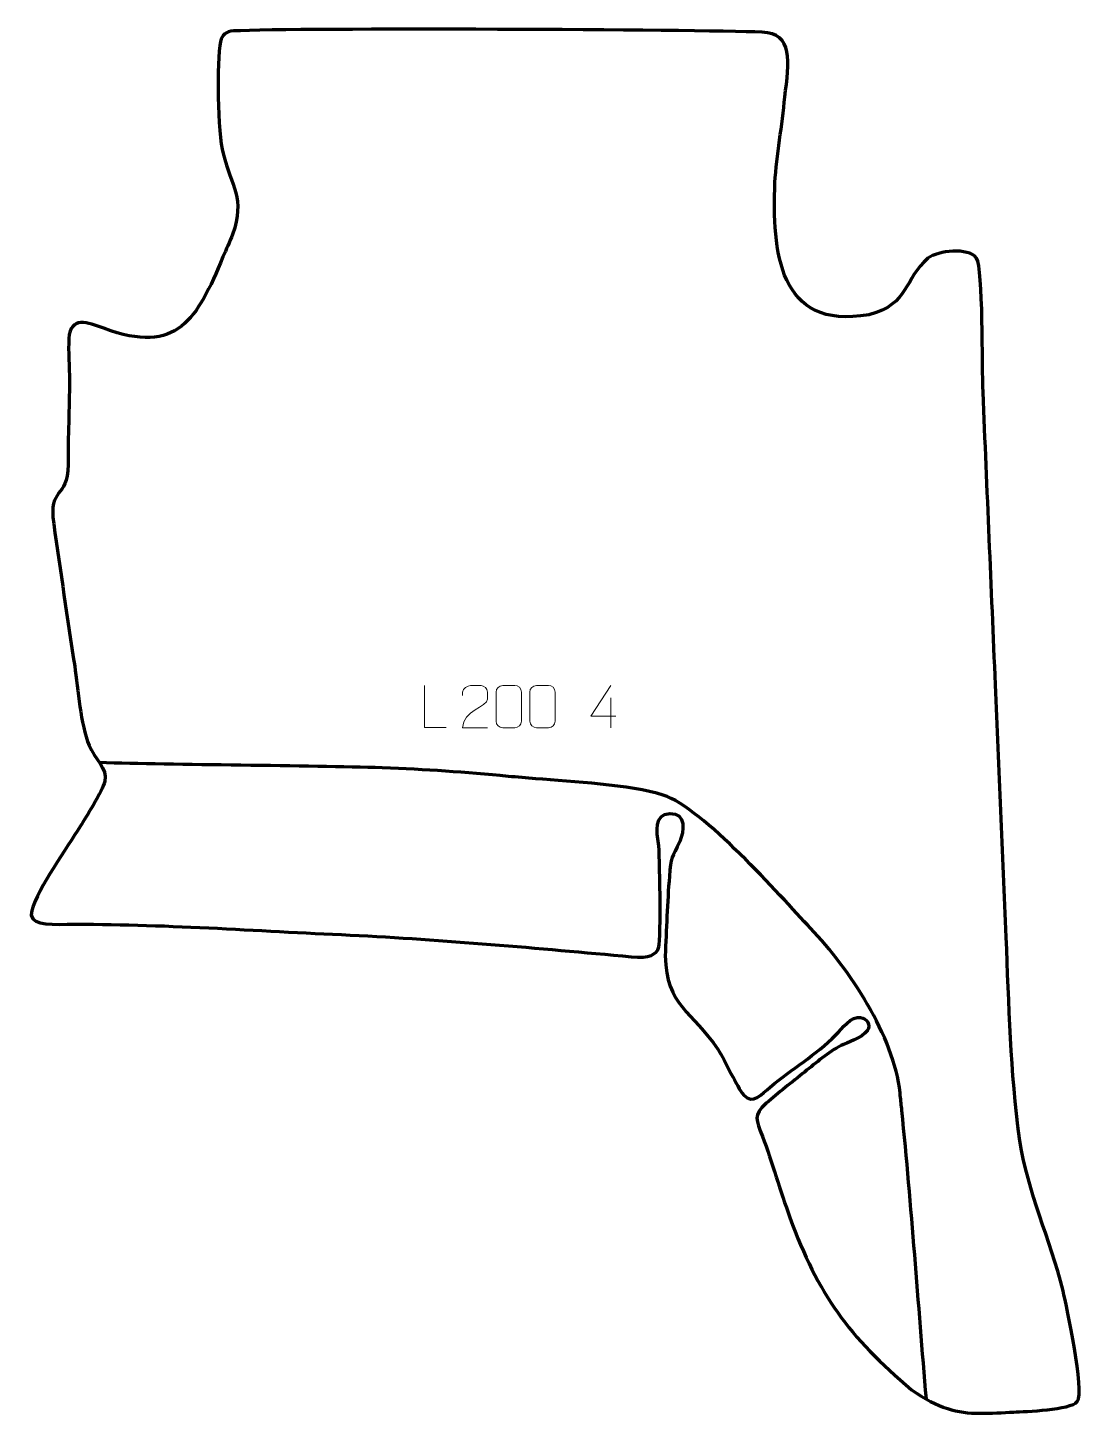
# Model space of a CAD drawing. Header units: millimetres. Extents: x -668 to -41, y 36 to 858.
import ezdxf

# ---------------------------------------------------------------- set-up
doc = ezdxf.new("R2010")
doc.units = ezdxf.units.MM
doc.header["$MEASUREMENT"] = 0
doc.layers.add('layer 2', color=7, linetype='Continuous')
doc.layers.add('layer 3', color=7, linetype='Continuous')

msp = doc.modelspace()

# ---------------------------------------------------------------- linework, layer by layer
at = {"layer": 'layer 2', "color": 142, "lineweight": 158}
msp.add_open_spline([(-134.8423, 44.5806), (-139.7499, 101.6828), (-143.6231, 158.8615), (-149.4, 215.8883), (-149.4, 215.8883), (-149.7011, 218.8504), (-150.0101, 221.8112), (-150.3236, 224.7721), (-150.3236, 224.7721), (-150.3236, 224.7721), (-150.4808, 226.2496), (-150.4808, 226.2496), (-150.4808, 226.2496), (-154.1328, 260.3964), (-180.4429, 299.431), (-203.5218, 324.039), (-203.5218, 324.039), (-222.3309, 343.9435), (-266.9945, 395.0624), (-290.9195, 403.0518), (-290.9195, 403.0518), (-310.8765, 409.2328), (-344.9567, 411.0435), (-366.5417, 412.7532), (-366.5417, 412.7532), (-371.9776, 413.1902), (-377.4059, 413.644), (-382.8363, 414.1455), (-382.8363, 414.1455), (-408.3894, 416.5351), (-431.9368, 418.3194), (-457.626, 419.188), (-457.626, 419.188), (-500.7584, 420.6467), (-582.143, 420.8171), (-625.2749, 422.2919)], degree=3, knots=[0, 0, 0, 0, 0.1, 0.1, 0.1, 0.1, 0.2, 0.2, 0.2, 0.2, 0.3, 0.3, 0.3, 0.3, 0.4, 0.4, 0.4, 0.4, 0.5, 0.5, 0.5, 0.5, 0.6, 0.6, 0.6, 0.6, 0.7, 0.7, 0.7, 0.7, 0.8, 0.8, 0.8, 0.8, 1, 1, 1, 1], dxfattribs=at)
at = {"layer": 'layer 3', "color": 242, "lineweight": 158}
msp.add_open_spline([(-643.1836, 649.1016), (-643.2454, 656.7639), (-643.9829, 666.7078), (-643.533, 673.9319), (-643.533, 673.9319), (-642.6887, 687.4897), (-632.3819, 683.4614), (-622.7393, 680.0145), (-622.7393, 680.0145), (-578.9208, 663.6282), (-567.6572, 685.6194), (-552.1119, 722.3135), (-552.1119, 722.3135), (-550.2366, 726.7625), (-548.1639, 731.244), (-546.4067, 735.7205), (-546.4067, 735.7205), (-538.9054, 757.2848), (-547.1029, 764.1361), (-552.0765, 783.651), (-552.0765, 783.651), (-555.1161, 795.5777), (-556.1774, 838.6061), (-553.6014, 850.136), (-553.6014, 850.136), (-552.7312, 854.0312), (-550.3473, 856.1903), (-545.8525, 856.418), (-545.8525, 856.418), (-507.5521, 858.3575), (-271.0277, 857.2728), (-232.3453, 855.7234), (-232.3453, 855.7234), (-213.6488, 854.9745), (-216.2132, 838.2309), (-218.8675, 817.3153), (-218.8675, 817.3153), (-220.3843, 800.4677), (-223.6116, 782.9852), (-224.7075, 766.4281), (-224.7075, 766.4281), (-226.1072, 726.3131), (-223.0828, 678.4122), (-168.9279, 688.0738), (-168.9279, 688.0738), (-144.962, 694.3386), (-148.216, 709.327), (-133.9527, 721.6324), (-133.9527, 721.6324), (-127.7154, 725.9674), (-110.2523, 728.2776), (-105.0353, 721.6706), (-105.0353, 721.6706), (-101.0878, 715.0981), (-101.8771, 656.9247), (-101.2519, 642.1783), (-101.2519, 642.1783), (-98.7953, 584.2915), (-96.3391, 526.4049), (-93.8825, 468.5181), (-93.8825, 468.5181), (-91.765, 418.6157), (-89.6473, 368.7134), (-87.5296, 318.8111), (-87.5296, 318.8111), (-85.8708, 279.7174), (-85.0122, 237.8622), (-79.5403, 199.3053), (-79.5403, 199.3053), (-74.7761, 166.2316), (-61.3873, 140.4362), (-53.8002, 108.8635), (-53.8002, 108.8635), (-51.674, 99.1817), (-40.6014, 49.3313), (-45.3559, 43.1939), (-45.3559, 43.1939), (-49.2598, 38.1546), (-76.4325, 37.3225), (-82.9323, 36.9496), (-82.9323, 36.9496), (-89.702, 36.5612), (-96.5634, 36.248), (-103.3449, 36.2245), (-103.3449, 36.2245), (-115.962, 36.2396), (-127.9538, 39.0743), (-143.6279, 50.174), (-143.6279, 50.174), (-180.9785, 81.752), (-199.1382, 106.6063), (-215.7976, 152.3547), (-215.7976, 152.3547), (-221.5897, 168.2604), (-226.299, 184.9314), (-232.127, 200.5555), (-232.127, 200.5555), (-235.7507, 210.2696), (-237.9613, 213.0521), (-229.8207, 220.1722), (-229.8207, 220.1722), (-222.8448, 226.2735), (-214.4578, 232.7184), (-207.1684, 238.6873), (-207.1684, 238.6873), (-200.3891, 244.1993), (-193.1163, 250.4722), (-185.4024, 254.4629), (-185.4024, 254.4629), (-182.2488, 256.0943), (-172.9767, 258.8938), (-169.8757, 263.2588), (-169.8757, 263.2588), (-167.4269, 266.7057), (-170.3967, 270.3999), (-173.8698, 271.1127), (-173.8698, 271.1127), (-179.3613, 272.2399), (-185.0715, 264.2725), (-188.3973, 260.9558), (-188.3973, 260.9558), (-201.0594, 248.3284), (-214.0044, 240.9048), (-227.4747, 229.793), (-227.4747, 229.793), (-232.2052, 225.8908), (-237.9944, 218.9627), (-243.2233, 225.0808), (-243.2233, 225.0808), (-247.4646, 230.0434), (-254.0013, 245.2), (-258.6093, 252.3022), (-258.6093, 252.3022), (-273.5648, 274.5891), (-289.2381, 278.0123), (-289.7789, 307.5751), (-289.7789, 307.5751), (-289.163, 323.1156), (-288.5214, 339.3452), (-287.3174, 354.8174), (-287.3174, 354.8174), (-286.3216, 366.7989), (-285.852, 365.6523), (-281.197, 375.5811), (-281.197, 375.5811), (-278.4841, 381.368), (-277.1272, 392.5823), (-287.0232, 392.1396), (-287.0232, 392.1396), (-296.6335, 391.7096), (-294.7916, 381.1009), (-293.78, 374.3909), (-293.78, 374.3909), (-292.9342, 368.7806), (-292.1896, 318.0774), (-293.6215, 312.9164), (-293.6215, 312.9164), (-294.9308, 308.1972), (-298.9503, 306.1182), (-309.9635, 307.129), (-309.9635, 307.129), (-365.8457, 312.2576), (-420.5225, 317.2242), (-476.6426, 319.9859), (-476.6426, 319.9859), (-532.1989, 322.399), (-588.9477, 326.7617), (-644.5433, 326.3724), (-644.5433, 326.3724), (-656.9213, 326.2857), (-667.951, 325.877), (-665.5362, 334.5658), (-665.5362, 334.5658), (-661.8058, 347.9874), (-644.7496, 371.6908), (-636.7562, 384.4057), (-636.7562, 384.4057), (-633.3174, 390.0589), (-623.824, 405.2938), (-622.1627, 411.1325), (-622.1627, 411.1325), (-620.4295, 418.9463), (-628.2943, 424.7307), (-631.4784, 432.4528), (-631.4784, 432.4528), (-636.7091, 445.1391), (-638.0427, 465.7241), (-640.0808, 479.5839), (-640.0808, 479.5839), (-644.4351, 507.6871), (-648.5246, 535.829), (-652.5462, 563.9815), (-652.5462, 563.9815), (-655.7905, 586.8251), (-644.3168, 577.7169), (-643.9408, 599.2045), (-643.9408, 599.2045), (-644.1455, 615.8391), (-643.2022, 632.4649), (-643.1836, 649.1016)], degree=3, knots=[0, 0, 0, 0, 0.01960784, 0.01960784, 0.01960784, 0.01960784, 0.03921569, 0.03921569, 0.03921569, 0.03921569, 0.05882353, 0.05882353, 0.05882353, 0.05882353, 0.07843137, 0.07843137, 0.07843137, 0.07843137, 0.09803922, 0.09803922, 0.09803922, 0.09803922, 0.11764706, 0.11764706, 0.11764706, 0.11764706, 0.1372549, 0.1372549, 0.1372549, 0.1372549, 0.15686275, 0.15686275, 0.15686275, 0.15686275, 0.17647059, 0.17647059, 0.17647059, 0.17647059, 0.19607843, 0.19607843, 0.19607843, 0.19607843, 0.21568627, 0.21568627, 0.21568627, 0.21568627, 0.23529412, 0.23529412, 0.23529412, 0.23529412, 0.25490196, 0.25490196, 0.25490196, 0.25490196, 0.2745098, 0.2745098, 0.2745098, 0.2745098, 0.29411765, 0.29411765, 0.29411765, 0.29411765, 0.31372549, 0.31372549, 0.31372549, 0.31372549, 0.33333333, 0.33333333, 0.33333333, 0.33333333, 0.35294118, 0.35294118, 0.35294118, 0.35294118, 0.37254902, 0.37254902, 0.37254902, 0.37254902, 0.39215686, 0.39215686, 0.39215686, 0.39215686, 0.41176471, 0.41176471, 0.41176471, 0.41176471, 0.43137255, 0.43137255, 0.43137255, 0.43137255, 0.45098039, 0.45098039, 0.45098039, 0.45098039, 0.47058824, 0.47058824, 0.47058824, 0.47058824, 0.49019608, 0.49019608, 0.49019608, 0.49019608, 0.50980392, 0.50980392, 0.50980392, 0.50980392, 0.52941176, 0.52941176, 0.52941176, 0.52941176, 0.54901961, 0.54901961, 0.54901961, 0.54901961, 0.56862745, 0.56862745, 0.56862745, 0.56862745, 0.58823529, 0.58823529, 0.58823529, 0.58823529, 0.60784314, 0.60784314, 0.60784314, 0.60784314, 0.62745098, 0.62745098, 0.62745098, 0.62745098, 0.64705882, 0.64705882, 0.64705882, 0.64705882, 0.66666667, 0.66666667, 0.66666667, 0.66666667, 0.68627451, 0.68627451, 0.68627451, 0.68627451, 0.70588235, 0.70588235, 0.70588235, 0.70588235, 0.7254902, 0.7254902, 0.7254902, 0.7254902, 0.74509804, 0.74509804, 0.74509804, 0.74509804, 0.76470588, 0.76470588, 0.76470588, 0.76470588, 0.78431373, 0.78431373, 0.78431373, 0.78431373, 0.80392157, 0.80392157, 0.80392157, 0.80392157, 0.82352941, 0.82352941, 0.82352941, 0.82352941, 0.84313725, 0.84313725, 0.84313725, 0.84313725, 0.8627451, 0.8627451, 0.8627451, 0.8627451, 0.88235294, 0.88235294, 0.88235294, 0.88235294, 0.90196078, 0.90196078, 0.90196078, 0.90196078, 0.92156863, 0.92156863, 0.92156863, 0.92156863, 0.94117647, 0.94117647, 0.94117647, 0.94117647, 0.96078431, 0.96078431, 0.96078431, 0.96078431, 1, 1, 1, 1], dxfattribs=at)
at = {"layer": 'layer 3', "color": 250, "lineweight": 9}
for points, knots in [([(-419.6288, 443.0401), (-419.6288, 443.0401), (-432.5779, 443.0401), (-432.5779, 443.0401), (-432.5779, 443.0401), (-432.5779, 443.0401), (-432.5779, 467.9937), (-432.5779, 467.9937)], [0, 0, 0, 0, 0.33333333, 0.33333333, 0.33333333, 0.33333333, 1, 1, 1, 1]), ([(-395.2065, 443.0298), (-400.1209, 443.0301), (-405.0353, 443.0301), (-409.9494, 443.0298), (-409.9494, 443.0298), (-409.9494, 452.9621), (-395.2984, 455.6033), (-395.2065, 459.9136), (-395.2065, 459.9136), (-395.2068, 461.3377), (-395.2068, 462.7614), (-395.2065, 464.1847), (-395.2065, 464.1847), (-395.2234, 466.2618), (-397.3462, 467.9866), (-399.0172, 468.0039), (-399.0172, 468.0039), (-401.0904, 468.0035), (-403.1633, 468.0035), (-405.2357, 468.0039), (-405.2357, 468.0039), (-407.0578, 468.0204), (-409.8825, 466.2283), (-409.9494, 464.1347), (-409.9494, 464.1347), (-409.9494, 464.1347), (-409.9494, 462.0799), (-409.9494, 462.0799)], [0, 0, 0, 0, 0.125, 0.125, 0.125, 0.125, 0.25, 0.25, 0.25, 0.25, 0.375, 0.375, 0.375, 0.375, 0.5, 0.5, 0.5, 0.5, 0.625, 0.625, 0.625, 0.625, 0.75, 0.75, 0.75, 0.75, 1, 1, 1, 1]), ([(-386.1586, 468.0162), (-383.7925, 468.0162), (-381.426, 468.0162), (-379.0595, 468.0162), (-379.0595, 468.0162), (-377.079, 468.0518), (-375.053, 466.5575), (-375.0259, 464.1154), (-375.0259, 464.1154), (-375.0263, 458.358), (-375.0263, 452.6002), (-375.0259, 446.842), (-375.0259, 446.842), (-375.168, 444.5144), (-376.8744, 443.0321), (-379.0595, 443.0213), (-379.0595, 443.0213), (-381.4319, 443.0217), (-383.8043, 443.0217), (-386.1763, 443.0213), (-386.1763, 443.0213), (-388.1348, 442.9157), (-390.1412, 444.8036), (-390.1298, 446.8246), (-390.1298, 446.8246), (-390.1294, 452.6052), (-390.1294, 458.3855), (-390.1298, 464.1653), (-390.1298, 464.1653), (-390.1255, 466.3073), (-388.3484, 468.0298), (-386.1586, 468.0162)], [0, 0, 0, 0, 0.11111111, 0.11111111, 0.11111111, 0.11111111, 0.22222222, 0.22222222, 0.22222222, 0.22222222, 0.33333333, 0.33333333, 0.33333333, 0.33333333, 0.44444444, 0.44444444, 0.44444444, 0.44444444, 0.55555556, 0.55555556, 0.55555556, 0.55555556, 0.66666667, 0.66666667, 0.66666667, 0.66666667, 0.77777778, 0.77777778, 0.77777778, 0.77777778, 1, 1, 1, 1]), ([(-366.1586, 468.0162), (-363.7925, 468.0162), (-361.426, 468.0162), (-359.0595, 468.0162), (-359.0595, 468.0162), (-357.079, 468.0518), (-355.053, 466.5575), (-355.0259, 464.1154), (-355.0259, 464.1154), (-355.0263, 458.358), (-355.0263, 452.6002), (-355.0259, 446.842), (-355.0259, 446.842), (-355.168, 444.5144), (-356.8744, 443.0321), (-359.0595, 443.0213), (-359.0595, 443.0213), (-361.4319, 443.0217), (-363.8043, 443.0217), (-366.1763, 443.0213), (-366.1763, 443.0213), (-368.1348, 442.9157), (-370.1412, 444.8036), (-370.1298, 446.8246), (-370.1298, 446.8246), (-370.1294, 452.6052), (-370.1294, 458.3855), (-370.1298, 464.1653), (-370.1298, 464.1653), (-370.1255, 466.3073), (-368.3484, 468.0298), (-366.1586, 468.0162)], [0, 0, 0, 0, 0.11111111, 0.11111111, 0.11111111, 0.11111111, 0.22222222, 0.22222222, 0.22222222, 0.22222222, 0.33333333, 0.33333333, 0.33333333, 0.33333333, 0.44444444, 0.44444444, 0.44444444, 0.44444444, 0.55555556, 0.55555556, 0.55555556, 0.55555556, 0.66666667, 0.66666667, 0.66666667, 0.66666667, 0.77777778, 0.77777778, 0.77777778, 0.77777778, 1, 1, 1, 1]), ([(-319.1671, 449.9335), (-319.1671, 449.9335), (-333.9888, 449.9335), (-333.9888, 449.9335), (-333.9888, 449.9335), (-333.9888, 449.9335), (-322.1112, 468.004), (-322.1112, 468.004)], [0, 0, 0, 0, 0.33333333, 0.33333333, 0.33333333, 0.33333333, 1, 1, 1, 1])]:
    msp.add_open_spline(points, degree=3, knots=knots, dxfattribs=at)
msp.add_open_spline([(-322.1112, 460.6946), (-322.1112, 460.6946), (-322.1112, 443.0299), (-322.1112, 443.0299)], degree=3, dxfattribs=at)

doc.saveas('drawing.dxf')
